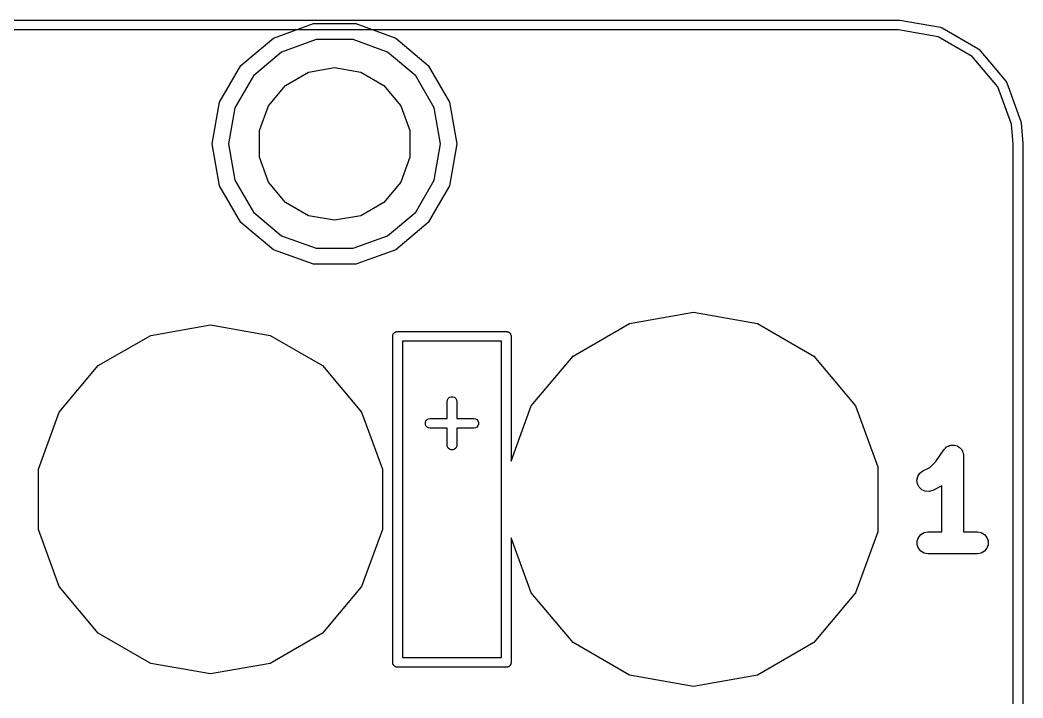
# Model space of a CAD drawing. Extents: x 51 to 137, y -158 to -25.
# Drawn here: x 113.09 to 136.51, y -41.13 to -25.29 of the extents above; entities that cross this region are included whole.
import ezdxf

# ---------------------------------------------------------------- set-up
doc = ezdxf.new("R2010")
doc.units = 0
doc.header["$MEASUREMENT"] = 0
doc.layers.add('BLACK', color=7, linetype='CONTINUOUS')

msp = doc.modelspace()

# ---------------------------------------------------------------- linework, layer by layer
at = {"layer": 'Black'}
for p, q in [((53.5813, -25.2857), (133.619, -25.2857)), ((133.619, -25.2857), (133.629, -25.2874)), ((133.629, -25.2874), (133.639, -25.2874)), ((133.639, -25.2874), (134.59, -25.4552)), ((133.609, -25.5143), (53.5863, -25.5143)), ((119.005, -25.7066), (119.938, -25.3672)), ((119.938, -25.3672), (120.93, -25.3672)), ((120.93, -25.3672), (121.863, -25.7066)), ((134.531, -25.6768), (133.609, -25.5143)), ((134.59, -25.4552), (134.59, -25.4552)), ((134.59, -25.4552), (134.628, -25.4687)), ((134.628, -25.4687), (135.464, -25.9517)), ((118.245, -26.3445), (119.005, -25.7066)), ((120.004, -25.7424), (119.196, -26.0366)), ((120.864, -25.7424), (120.004, -25.7424)), ((121.672, -26.0366), (120.864, -25.7424)), ((121.863, -25.7066), (122.623, -26.3445)), ((135.332, -26.1396), (134.531, -25.6768)), ((135.464, -25.9517), (135.495, -25.9772)), ((135.495, -25.9772), (136.115, -26.7172)), ((119.196, -26.0366), (118.537, -26.5894)), ((122.331, -26.5894), (121.672, -26.0366)), ((135.927, -26.8487), (135.332, -26.1396)), ((117.749, -27.204), (118.245, -26.3445)), ((119.824, -26.5041), (120.434, -26.3965)), ((120.434, -26.3965), (121.044, -26.5041)), ((122.623, -26.3445), (123.119, -27.204)), ((118.537, -26.5894), (118.107, -27.3343)), ((119.287, -26.8141), (119.824, -26.5041)), ((121.044, -26.5041), (121.581, -26.8141)), ((122.761, -27.3343), (122.331, -26.5894)), ((118.888, -27.2889), (119.287, -26.8141)), ((121.581, -26.8141), (121.98, -27.2889)), ((136.246, -27.7233), (135.927, -26.8487)), ((136.115, -26.7172), (136.135, -26.7516)), ((136.135, -26.7516), (136.466, -27.6592)), ((117.576, -28.1813), (117.749, -27.204)), ((118.107, -27.3343), (117.957, -28.1813)), ((118.676, -27.8714), (118.888, -27.2889)), ((121.98, -27.2889), (122.192, -27.8714)), ((122.91, -28.1813), (122.761, -27.3343)), ((123.119, -27.204), (123.291, -28.1813)), ((118.676, -28.4912), (118.676, -27.8714)), ((122.192, -27.8714), (122.192, -28.4912)), ((136.286, -28.1863), (136.246, -27.7233)), ((136.466, -27.6592), (136.468, -27.6739)), ((136.468, -27.6739), (136.472, -27.6884)), ((136.472, -27.6884), (136.514, -28.1713)), ((117.749, -29.1586), (117.576, -28.1813)), ((117.957, -28.1813), (118.107, -29.0283)), ((122.761, -29.0283), (122.91, -28.1813)), ((123.291, -28.1813), (123.119, -29.1586)), ((136.286, -119.911), (136.286, -28.1863)), ((136.514, -28.1713), (136.514, -28.1763)), ((136.514, -28.1763), (136.515, -28.1813)), ((136.515, -28.1813), (136.515, -119.921)), ((118.888, -29.0737), (118.676, -28.4912)), ((122.192, -28.4912), (121.98, -29.0737)), ((118.107, -29.0283), (118.537, -29.7732)), ((122.331, -29.7732), (122.761, -29.0283)), ((118.245, -30.0181), (117.749, -29.1586)), ((119.287, -29.5485), (118.888, -29.0737)), ((121.98, -29.0737), (121.581, -29.5485)), ((123.119, -29.1586), (122.91, -29.5201)), ((122.91, -29.5201), (122.623, -30.0181)), ((119.824, -29.8585), (119.287, -29.5485)), ((121.581, -29.5485), (121.044, -29.8585)), ((118.537, -29.7732), (119.196, -30.326)), ((120.434, -29.9661), (119.824, -29.8585)), ((121.044, -29.8585), (120.434, -29.9661)), ((121.672, -30.326), (122.331, -29.7732)), ((119.005, -30.656), (118.245, -30.0181)), ((122.623, -30.0181), (121.863, -30.656)), ((119.196, -30.326), (120.004, -30.6202)), ((120.864, -30.6202), (121.672, -30.326)), ((119.938, -30.9954), (119.005, -30.656)), ((120.004, -30.6202), (120.864, -30.6202)), ((121.863, -30.656), (120.93, -30.9954)), ((120.93, -30.9954), (119.938, -30.9954)), ((127.32, -32.3806), (128.816, -32.1169)), ((128.816, -32.1169), (130.312, -32.3806)), ((116.138, -32.6561), (117.533, -32.4101)), ((117.533, -32.4101), (118.928, -32.6561)), ((121.895, -32.567), (121.905, -32.5653)), ((121.905, -32.5653), (124.445, -32.5653)), ((124.445, -32.5653), (124.455, -32.567)), ((126.005, -33.1399), (127.32, -32.3806)), ((130.312, -32.3806), (131.627, -33.1399)), ((114.911, -33.3645), (116.138, -32.6561)), ((118.928, -32.6561), (120.155, -33.3645)), ((121.791, -32.6796), (121.792, -32.6698)), ((121.791, -40.2996), (121.791, -32.6796)), ((121.792, -32.6598), (121.796, -32.6504)), ((121.792, -32.6698), (121.792, -32.6598)), ((121.796, -32.6504), (121.798, -32.6405)), ((121.798, -32.6405), (121.803, -32.6318)), ((121.803, -32.6318), (121.806, -32.6225)), ((121.806, -32.6225), (121.812, -32.6148)), ((121.812, -32.6148), (121.817, -32.6061)), ((121.817, -32.6061), (121.825, -32.5997)), ((121.825, -32.5997), (121.832, -32.592)), ((121.832, -32.592), (121.84, -32.587)), ((121.84, -32.587), (121.848, -32.5806)), ((121.848, -32.5806), (121.857, -32.5772)), ((121.857, -32.5772), (121.866, -32.5722)), ((121.866, -32.5722), (121.876, -32.5705)), ((121.876, -32.5705), (121.885, -32.567)), ((121.885, -32.567), (121.895, -32.567)), ((124.331, -32.7939), (122.019, -32.7939)), ((122.019, -32.7939), (122.019, -40.1853)), ((124.331, -40.1853), (124.331, -32.7939)), ((124.455, -32.567), (124.465, -32.567)), ((124.465, -32.567), (124.474, -32.5705)), ((124.474, -32.5705), (124.484, -32.5722)), ((124.484, -32.5722), (124.493, -32.5772)), ((124.493, -32.5772), (124.502, -32.5806)), ((124.502, -32.5806), (124.51, -32.587)), ((124.51, -32.587), (124.518, -32.592)), ((124.518, -32.592), (124.525, -32.5997)), ((124.525, -32.5997), (124.533, -32.6061)), ((124.533, -32.6061), (124.538, -32.6148)), ((124.538, -32.6148), (124.544, -32.6225)), ((124.544, -32.6225), (124.547, -32.6318)), ((124.547, -32.6318), (124.552, -32.6405)), ((124.552, -32.6405), (124.554, -32.6504)), ((124.554, -32.6504), (124.558, -32.6598)), ((124.558, -32.6598), (124.558, -32.6698)), ((124.558, -32.6698), (124.559, -32.6796)), ((124.559, -32.6796), (124.559, -35.594)), ((125.029, -34.3032), (126.005, -33.1399)), ((131.627, -33.1399), (132.603, -34.3032)), ((114, -34.4498), (114.911, -33.3645)), ((120.155, -33.3645), (121.066, -34.4498)), ((123.061, -34.2036), (123.068, -34.1645)), ((123.061, -34.5973), (123.061, -34.2036)), ((123.068, -34.1645), (123.087, -34.1301)), ((123.087, -34.1301), (123.118, -34.1046)), ((123.118, -34.1046), (123.155, -34.091)), ((123.155, -34.091), (123.195, -34.091)), ((123.195, -34.091), (123.232, -34.1046)), ((123.232, -34.1046), (123.263, -34.1301)), ((123.263, -34.1301), (123.282, -34.1645)), ((123.282, -34.1645), (123.289, -34.2036)), ((123.289, -34.2036), (123.289, -34.5973)), ((124.559, -35.594), (125.029, -34.3032)), ((132.603, -34.3032), (133.122, -35.7303)), ((113.515, -35.7812), (114, -34.4498)), ((121.066, -34.4498), (121.551, -35.7812)), ((122.554, -34.6918), (122.568, -34.6544)), ((122.568, -34.6544), (122.594, -34.624)), ((122.594, -34.624), (122.628, -34.6042)), ((122.628, -34.6042), (122.667, -34.5973)), ((122.667, -34.5973), (123.061, -34.5973)), ((123.289, -34.5973), (123.683, -34.5973)), ((123.683, -34.5973), (123.722, -34.6042)), ((123.722, -34.6042), (123.756, -34.624)), ((123.756, -34.624), (123.782, -34.6544)), ((123.782, -34.6544), (123.796, -34.6918)), ((122.554, -34.7314), (122.554, -34.6918)), ((122.568, -34.7687), (122.554, -34.7314)), ((122.594, -34.7992), (122.568, -34.7687)), ((122.628, -34.819), (122.594, -34.7992)), ((122.667, -34.8259), (122.628, -34.819)), ((123.061, -34.8259), (122.667, -34.8259)), ((123.061, -35.2196), (123.061, -34.8259)), ((123.683, -34.8259), (123.289, -34.8259)), ((123.289, -34.8259), (123.289, -35.2196)), ((123.722, -34.819), (123.683, -34.8259)), ((123.756, -34.7992), (123.722, -34.819)), ((123.782, -34.7687), (123.756, -34.7992)), ((123.796, -34.7314), (123.782, -34.7687)), ((123.796, -34.6918), (123.796, -34.7314)), ((123.068, -35.2587), (123.061, -35.2196)), ((123.087, -35.2931), (123.068, -35.2587)), ((123.118, -35.3186), (123.087, -35.2931)), ((123.155, -35.3322), (123.118, -35.3186)), ((123.195, -35.3322), (123.155, -35.3322)), ((123.232, -35.3186), (123.195, -35.3322)), ((123.263, -35.2931), (123.232, -35.3186)), ((123.282, -35.2587), (123.263, -35.2931)), ((123.289, -35.2196), (123.282, -35.2587)), ((134.483, -35.6019), (134.663, -35.3325)), ((134.663, -35.3325), (134.672, -35.3223)), ((134.672, -35.3223), (134.679, -35.3101)), ((134.679, -35.3101), (134.703, -35.2906)), ((134.703, -35.2906), (134.724, -35.2687)), ((134.724, -35.2687), (134.736, -35.2625)), ((134.736, -35.2625), (134.747, -35.2534)), ((134.747, -35.2534), (134.775, -35.2431)), ((134.775, -35.2431), (134.803, -35.2296)), ((134.803, -35.2296), (134.817, -35.2281)), ((134.817, -35.2281), (134.83, -35.2233)), ((134.83, -35.2233), (134.86, -35.2233)), ((134.86, -35.2233), (134.89, -35.2199)), ((134.89, -35.2199), (134.904, -35.2233)), ((134.904, -35.2233), (134.918, -35.2233)), ((134.918, -35.2233), (134.947, -35.2336)), ((134.947, -35.2336), (134.976, -35.2408)), ((134.976, -35.2408), (134.988, -35.2486)), ((134.988, -35.2486), (135.001, -35.2534)), ((135.001, -35.2534), (135.024, -35.2729)), ((135.024, -35.2729), (135.049, -35.2897)), ((135.049, -35.2897), (135.058, -35.3011)), ((135.058, -35.3011), (135.069, -35.3101)), ((135.069, -35.3101), (135.084, -35.3364)), ((135.084, -35.3364), (135.102, -35.3608)), ((135.102, -35.3608), (135.106, -35.3743)), ((135.106, -35.3743), (135.113, -35.3865)), ((134.336, -35.7485), (134.483, -35.6019)), ((135.113, -35.3865), (135.118, -35.4164)), ((135.118, -35.4164), (135.126, -35.4455)), ((135.126, -35.4455), (135.126, -35.4595)), ((135.126, -35.4595), (135.128, -35.4734)), ((135.128, -35.4734), (135.128, -37.2514)), ((113.515, -37.198), (113.515, -35.7812)), ((121.551, -35.7812), (121.551, -37.198)), ((133.122, -35.7303), (133.122, -37.2489)), ((134.109, -35.8793), (134.18, -35.8268)), ((134.18, -35.8268), (134.336, -35.7485)), ((134.04, -36.0388), (134.06, -35.953)), ((134.05, -36.1264), (134.04, -36.0388)), ((134.06, -35.953), (134.109, -35.8793)), ((134.089, -36.2053), (134.05, -36.1264)), ((134.153, -36.2659), (134.089, -36.2053)), ((134.234, -36.301), (134.153, -36.2659)), ((134.322, -36.3063), (134.234, -36.301)), ((134.407, -36.2812), (134.322, -36.3063)), ((134.601, -36.1844), (134.407, -36.2812)), ((134.62, -36.17), (134.601, -36.1844)), ((134.62, -37.2514), (134.62, -36.17)), ((114, -38.5294), (113.515, -37.198)), ((121.551, -37.198), (121.066, -38.5294)), ((133.122, -37.2489), (132.603, -38.676)), ((134.207, -37.2667), (134.293, -37.2514)), ((134.293, -37.2514), (134.62, -37.2514)), ((135.128, -37.2514), (135.455, -37.2514)), ((135.455, -37.2514), (135.541, -37.2667)), ((125.029, -38.676), (124.559, -37.3852)), ((124.559, -37.3852), (124.559, -40.2996)), ((134.043, -37.4613), (134.073, -37.3784)), ((134.043, -37.5495), (134.043, -37.4613)), ((134.073, -37.3784), (134.13, -37.3108)), ((134.13, -37.3108), (134.207, -37.2667)), ((135.541, -37.2667), (135.618, -37.3108)), ((135.618, -37.3108), (135.675, -37.3784)), ((135.675, -37.3784), (135.705, -37.4613)), ((135.705, -37.4613), (135.705, -37.5495)), ((134.073, -37.6324), (134.043, -37.5495)), ((134.13, -37.7), (134.073, -37.6324)), ((134.207, -37.7441), (134.13, -37.7)), ((135.618, -37.7), (135.541, -37.7441)), ((135.675, -37.6324), (135.618, -37.7)), ((135.705, -37.5495), (135.675, -37.6324)), ((134.293, -37.7594), (134.207, -37.7441)), ((135.455, -37.7594), (134.293, -37.7594)), ((135.541, -37.7441), (135.455, -37.7594)), ((114.911, -39.6147), (114, -38.5294)), ((121.066, -38.5294), (120.155, -39.6147)), ((126.005, -39.8393), (125.029, -38.676)), ((132.603, -38.676), (131.627, -39.8393)), ((116.138, -40.3231), (114.911, -39.6147)), ((120.155, -39.6147), (118.928, -40.3231)), ((127.32, -40.5986), (126.005, -39.8393)), ((131.627, -39.8393), (130.312, -40.5986)), ((122.019, -40.1853), (124.331, -40.1853)), ((117.533, -40.5691), (116.138, -40.3231)), ((118.928, -40.3231), (117.533, -40.5691)), ((121.792, -40.3094), (121.791, -40.2996)), ((121.792, -40.3194), (121.792, -40.3094)), ((121.796, -40.3288), (121.792, -40.3194)), ((121.798, -40.3387), (121.796, -40.3288)), ((121.803, -40.3474), (121.798, -40.3387)), ((121.806, -40.3567), (121.803, -40.3474)), ((121.812, -40.3644), (121.806, -40.3567)), ((121.817, -40.3731), (121.812, -40.3644)), ((121.825, -40.3795), (121.817, -40.3731)), ((121.832, -40.3872), (121.825, -40.3795)), ((121.84, -40.3922), (121.832, -40.3872)), ((121.848, -40.3986), (121.84, -40.3922)), ((121.857, -40.402), (121.848, -40.3986)), ((121.866, -40.407), (121.857, -40.402)), ((121.876, -40.4087), (121.866, -40.407)), ((121.885, -40.4122), (121.876, -40.4087)), ((121.895, -40.4122), (121.885, -40.4122)), ((121.905, -40.4139), (121.895, -40.4122)), ((124.445, -40.4139), (121.905, -40.4139)), ((124.455, -40.4122), (124.445, -40.4139)), ((124.465, -40.4122), (124.455, -40.4122)), ((124.474, -40.4087), (124.465, -40.4122)), ((124.484, -40.407), (124.474, -40.4087)), ((124.493, -40.402), (124.484, -40.407)), ((124.502, -40.3986), (124.493, -40.402)), ((124.51, -40.3922), (124.502, -40.3986)), ((124.518, -40.3872), (124.51, -40.3922)), ((124.525, -40.3795), (124.518, -40.3872)), ((124.533, -40.3731), (124.525, -40.3795)), ((124.538, -40.3644), (124.533, -40.3731)), ((124.544, -40.3567), (124.538, -40.3644)), ((124.547, -40.3474), (124.544, -40.3567)), ((124.552, -40.3387), (124.547, -40.3474)), ((124.554, -40.3288), (124.552, -40.3387)), ((124.558, -40.3194), (124.554, -40.3288)), ((124.559, -40.2996), (124.558, -40.3094)), ((124.558, -40.3094), (124.558, -40.3194)), ((128.816, -40.8623), (127.32, -40.5986)), ((130.312, -40.5986), (128.816, -40.8623))]:
    msp.add_line(p, q, dxfattribs=at)

doc.saveas('drawing.dxf')
